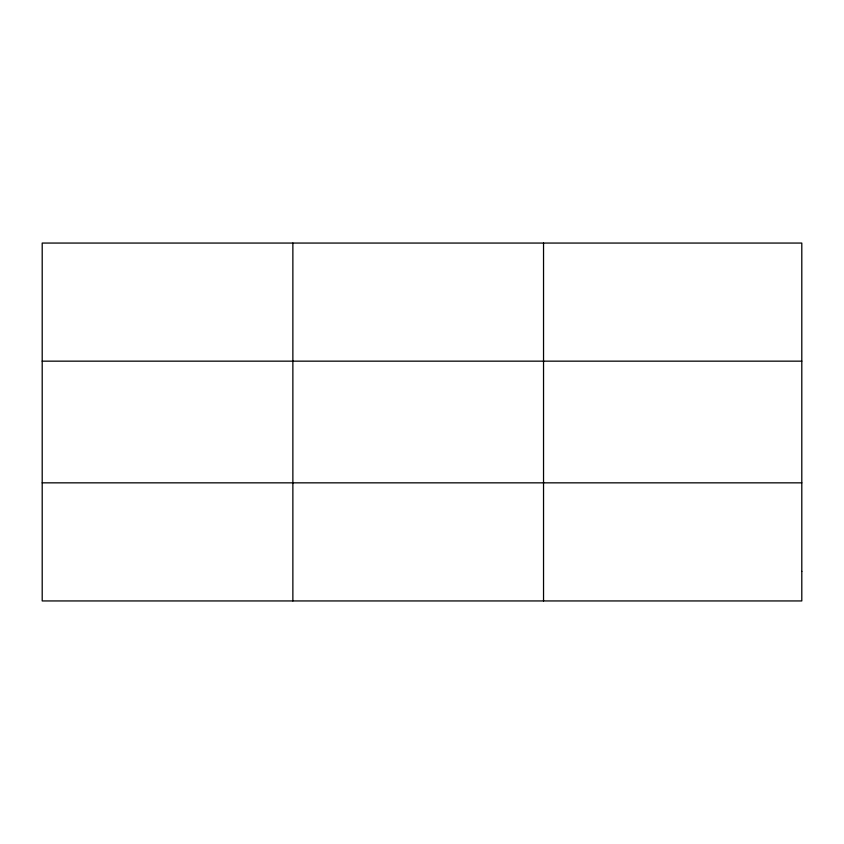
<?xml version="1.0" encoding="UTF-8"?>
<svg xmlns="http://www.w3.org/2000/svg" width="844" height="844" viewBox="0 0 844 844"><rect width="100%" height="100%" fill="white"/><g stroke="black" fill="none" stroke-linecap="round" stroke-linejoin="round"><path stroke-width="1.27" d="M292.868 600.939L292.868 243.061M543.536 600.939L543.536 243.061M42.2 361.158L801.8 361.158M42.2 482.842L801.8 482.842M801.8 571.409L801.8 600.939L42.2 600.939L42.2 243.061L801.8 243.061L801.8 571.409"/></g></svg>
